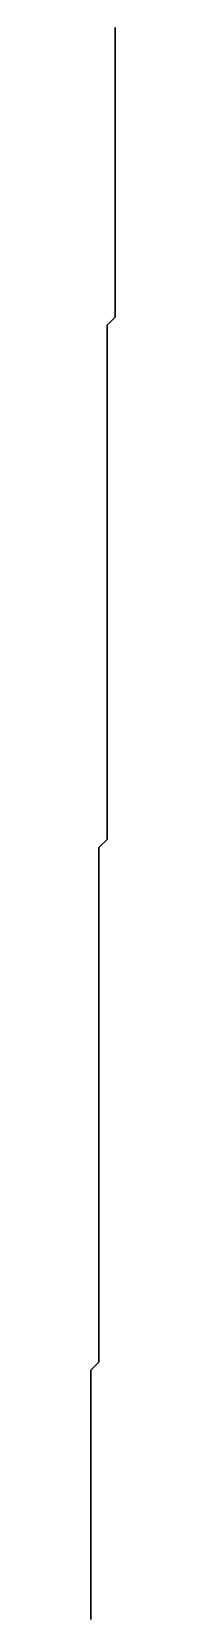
# Model space of a CAD drawing. Extents: x 69 to 217, y 14 to 408.
# Drawn here: x 131.75 to 132.12, y 358.56 to 383.19 of the extents above; entities that cross this region are included whole.
import ezdxf

# ---------------------------------------------------------------- set-up
doc = ezdxf.new("R2010")
doc.units = 0

msp = doc.modelspace()

# ---------------------------------------------------------------- linework, layer by layer
at = {"layer": 'contour_0'}
for p, q in [((132.125, 383.25), (132.125, 383.125)), ((132.125, 383.125), (132.125, 383.25)), ((132.125, 383.125), (132.125, 383)), ((132.125, 383), (132.125, 383.125)), ((132.125, 383), (132.125, 382.875)), ((132.125, 382.875), (132.125, 383)), ((132.125, 382.875), (132.125, 382.75)), ((132.125, 382.75), (132.125, 382.875)), ((132.125, 382.75), (132.125, 382.625)), ((132.125, 382.625), (132.125, 382.75)), ((132.125, 382.625), (132.125, 382.5)), ((132.125, 382.5), (132.125, 382.625)), ((132.125, 382.5), (132.125, 382.375)), ((132.125, 382.375), (132.125, 382.5)), ((132.125, 382.375), (132.125, 382.25)), ((132.125, 382.25), (132.125, 382.375)), ((132.125, 382.25), (132.125, 382.125)), ((132.125, 382.125), (132.125, 382.25)), ((132.125, 382.125), (132.125, 382)), ((132.125, 382), (132.125, 382.125)), ((132.125, 382), (132.125, 381.875)), ((132.125, 381.875), (132.125, 382)), ((132.125, 381.875), (132.125, 381.75)), ((132.125, 381.75), (132.125, 381.875)), ((132.125, 381.75), (132.125, 381.625)), ((132.125, 381.625), (132.125, 381.75)), ((132.125, 381.625), (132.125, 381.5)), ((132.125, 381.5), (132.125, 381.625)), ((132.125, 381.5), (132.125, 381.375)), ((132.125, 381.375), (132.125, 381.5)), ((132.125, 381.375), (132.125, 381.25)), ((132.125, 381.25), (132.125, 381.375)), ((132.125, 381.25), (132.125, 381.125)), ((132.125, 381.125), (132.125, 381.25)), ((132.125, 381.125), (132.125, 381)), ((132.125, 381), (132.125, 381.125)), ((132.125, 381), (132.125, 380.875)), ((132.125, 380.875), (132.125, 381)), ((132.125, 380.875), (132.125, 380.75)), ((132.125, 380.75), (132.125, 380.875)), ((132.125, 380.75), (132.125, 380.625)), ((132.125, 380.625), (132.125, 380.75)), ((132.125, 380.625), (132.125, 380.5)), ((132.125, 380.5), (132.125, 380.625)), ((132.125, 380.5), (132.125, 380.375)), ((132.125, 380.375), (132.125, 380.5)), ((132.125, 380.375), (132.125, 380.25)), ((132.125, 380.25), (132.125, 380.375)), ((132.125, 380.25), (132.125, 380.125)), ((132.125, 380.125), (132.125, 380.25)), ((132.125, 380.125), (132.125, 380)), ((132.125, 380), (132.125, 380.125)), ((132.125, 380), (132.125, 379.875)), ((132.125, 379.875), (132.125, 380)), ((132.125, 379.875), (132.125, 379.75)), ((132.125, 379.75), (132.125, 379.875)), ((132.125, 379.75), (132.125, 379.625)), ((132.125, 379.625), (132.125, 379.75)), ((132.125, 379.625), (132.125, 379.5)), ((132.125, 379.5), (132.125, 379.625)), ((132.125, 379.5), (132.125, 379.375)), ((132.125, 379.375), (132.125, 379.5)), ((132.125, 379.375), (132.125, 379.25)), ((132.125, 379.25), (132.125, 379.375)), ((132.125, 379.25), (132.125, 379.125)), ((132.125, 379.125), (132.125, 379.25)), ((132.125, 379.125), (132.125, 379)), ((132.125, 379), (132.125, 379.125)), ((132.125, 379), (132.125, 378.875)), ((132.125, 378.875), (132.125, 379)), ((132.125, 378.75), (132, 378.625)), ((132, 378.625), (132.125, 378.75)), ((132.125, 378.875), (132.125, 378.75)), ((132.125, 378.75), (132.125, 378.875)), ((132, 378.625), (132, 378.5)), ((132, 378.5), (132, 378.625)), ((132, 378.5), (132, 378.375)), ((132, 378.375), (132, 378.5)), ((132, 378.375), (132, 378.25)), ((132, 378.25), (132, 378.375)), ((132, 378.25), (132, 378.125)), ((132, 378.125), (132, 378.25)), ((132, 378.125), (132, 378)), ((132, 378), (132, 378.125)), ((132, 378), (132, 377.875)), ((132, 377.875), (132, 378)), ((132, 377.875), (132, 377.75)), ((132, 377.75), (132, 377.875)), ((132, 377.75), (132, 377.625)), ((132, 377.625), (132, 377.75)), ((132, 377.625), (132, 377.5)), ((132, 377.5), (132, 377.625)), ((132, 377.5), (132, 377.375)), ((132, 377.375), (132, 377.5)), ((132, 377.375), (132, 377.25)), ((132, 377.25), (132, 377.375)), ((132, 377.25), (132, 377.125)), ((132, 377.125), (132, 377.25)), ((132, 377.125), (132, 377)), ((132, 377), (132, 377.125)), ((132, 377), (132, 376.875)), ((132, 376.875), (132, 377)), ((132, 376.875), (132, 376.75)), ((132, 376.75), (132, 376.875)), ((132, 376.75), (132, 376.625)), ((132, 376.625), (132, 376.75)), ((132, 376.625), (132, 376.5)), ((132, 376.5), (132, 376.625)), ((132, 376.5), (132, 376.375)), ((132, 376.375), (132, 376.5)), ((132, 376.375), (132, 376.25)), ((132, 376.25), (132, 376.375)), ((132, 376.25), (132, 376.125)), ((132, 376.125), (132, 376.25)), ((132, 376.125), (132, 376)), ((132, 376), (132, 376.125)), ((132, 376), (132, 375.875)), ((132, 375.875), (132, 376)), ((132, 375.875), (132, 375.75)), ((132, 375.75), (132, 375.875)), ((132, 375.75), (132, 375.625)), ((132, 375.625), (132, 375.75)), ((132, 375.625), (132, 375.5)), ((132, 375.5), (132, 375.625)), ((132, 375.5), (132, 375.375)), ((132, 375.375), (132, 375.5)), ((132, 375.375), (132, 375.25)), ((132, 375.25), (132, 375.375)), ((132, 375.25), (132, 375.125)), ((132, 375.125), (132, 375.25)), ((132, 375.125), (132, 375)), ((132, 375), (132, 375.125)), ((132, 375), (132, 374.875)), ((132, 374.875), (132, 375)), ((132, 374.875), (132, 374.75)), ((132, 374.75), (132, 374.875)), ((132, 374.75), (132, 374.625)), ((132, 374.625), (132, 374.75)), ((132, 374.625), (132, 374.5)), ((132, 374.5), (132, 374.625)), ((132, 374.5), (132, 374.375)), ((132, 374.375), (132, 374.5)), ((132, 374.375), (132, 374.25)), ((132, 374.25), (132, 374.375)), ((132, 374.25), (132, 374.125)), ((132, 374.125), (132, 374.25)), ((132, 374.125), (132, 374)), ((132, 374), (132, 374.125)), ((132, 374), (132, 373.875)), ((132, 373.875), (132, 374)), ((132, 373.875), (132, 373.75)), ((132, 373.75), (132, 373.875)), ((132, 373.75), (132, 373.625)), ((132, 373.625), (132, 373.75)), ((132, 373.625), (132, 373.5)), ((132, 373.5), (132, 373.625)), ((132, 373.5), (132, 373.375)), ((132, 373.375), (132, 373.5)), ((132, 373.375), (132, 373.25)), ((132, 373.25), (132, 373.375)), ((132, 373.25), (132, 373.125)), ((132, 373.125), (132, 373.25)), ((132, 373.125), (132, 373)), ((132, 373), (132, 373.125)), ((132, 373), (132, 372.875)), ((132, 372.875), (132, 373)), ((132, 372.875), (132, 372.75)), ((132, 372.75), (132, 372.875)), ((132, 372.75), (132, 372.625)), ((132, 372.625), (132, 372.75)), ((132, 372.625), (132, 372.5)), ((132, 372.5), (132, 372.625)), ((132, 372.5), (132, 372.375)), ((132, 372.375), (132, 372.5)), ((132, 372.375), (132, 372.25)), ((132, 372.25), (132, 372.375)), ((132, 372.25), (132, 372.125)), ((132, 372.125), (132, 372.25)), ((132, 372.125), (132, 372)), ((132, 372), (132, 372.125)), ((132, 372), (132, 371.875)), ((132, 371.875), (132, 372)), ((132, 371.875), (132, 371.75)), ((132, 371.75), (132, 371.875)), ((132, 371.75), (132, 371.625)), ((132, 371.625), (132, 371.75)), ((132, 371.625), (132, 371.5)), ((132, 371.5), (132, 371.625)), ((132, 371.5), (132, 371.375)), ((132, 371.375), (132, 371.5)), ((132, 371.375), (132, 371.25)), ((132, 371.25), (132, 371.375)), ((132, 371.25), (132, 371.125)), ((132, 371.125), (132, 371.25)), ((132, 371.125), (132, 371)), ((132, 371), (132, 371.125)), ((132, 371), (132, 370.875)), ((132, 370.875), (132, 371)), ((132, 370.875), (132, 370.75)), ((132, 370.75), (132, 370.875)), ((132, 370.625), (131.875, 370.5)), ((131.875, 370.5), (132, 370.625)), ((132, 370.75), (132, 370.625)), ((132, 370.625), (132, 370.75)), ((131.875, 370.5), (131.875, 370.375)), ((131.875, 370.375), (131.875, 370.5)), ((131.875, 370.375), (131.875, 370.25)), ((131.875, 370.25), (131.875, 370.375)), ((131.875, 370.25), (131.875, 370.125)), ((131.875, 370.125), (131.875, 370.25)), ((131.875, 370.125), (131.875, 370)), ((131.875, 370), (131.875, 370.125)), ((131.875, 370), (131.875, 369.875)), ((131.875, 369.875), (131.875, 370)), ((131.875, 369.875), (131.875, 369.75)), ((131.875, 369.75), (131.875, 369.875)), ((131.875, 369.75), (131.875, 369.625)), ((131.875, 369.625), (131.875, 369.75)), ((131.875, 369.625), (131.875, 369.5)), ((131.875, 369.5), (131.875, 369.625)), ((131.875, 369.5), (131.875, 369.375)), ((131.875, 369.375), (131.875, 369.5)), ((131.875, 369.375), (131.875, 369.25)), ((131.875, 369.25), (131.875, 369.375)), ((131.875, 369.25), (131.875, 369.125)), ((131.875, 369.125), (131.875, 369.25)), ((131.875, 369.125), (131.875, 369)), ((131.875, 369), (131.875, 369.125)), ((131.875, 369), (131.875, 368.875)), ((131.875, 368.875), (131.875, 369)), ((131.875, 368.875), (131.875, 368.75)), ((131.875, 368.75), (131.875, 368.875)), ((131.875, 368.75), (131.875, 368.625)), ((131.875, 368.625), (131.875, 368.75)), ((131.875, 368.625), (131.875, 368.5)), ((131.875, 368.5), (131.875, 368.625)), ((131.875, 368.5), (131.875, 368.375)), ((131.875, 368.375), (131.875, 368.5)), ((131.875, 368.375), (131.875, 368.25)), ((131.875, 368.25), (131.875, 368.375)), ((131.875, 368.25), (131.875, 368.125)), ((131.875, 368.125), (131.875, 368.25)), ((131.875, 368.125), (131.875, 368)), ((131.875, 368), (131.875, 368.125)), ((131.875, 368), (131.875, 367.875)), ((131.875, 367.875), (131.875, 368)), ((131.875, 367.875), (131.875, 367.75)), ((131.875, 367.75), (131.875, 367.875)), ((131.875, 367.75), (131.875, 367.625)), ((131.875, 367.625), (131.875, 367.75)), ((131.875, 367.625), (131.875, 367.5)), ((131.875, 367.5), (131.875, 367.625)), ((131.875, 367.5), (131.875, 367.375)), ((131.875, 367.375), (131.875, 367.5)), ((131.875, 367.375), (131.875, 367.25)), ((131.875, 367.25), (131.875, 367.375)), ((131.875, 367.25), (131.875, 367.125)), ((131.875, 367.125), (131.875, 367.25)), ((131.875, 367.125), (131.875, 367)), ((131.875, 367), (131.875, 367.125)), ((131.875, 367), (131.875, 366.875)), ((131.875, 366.875), (131.875, 367)), ((131.875, 366.875), (131.875, 366.75)), ((131.875, 366.75), (131.875, 366.875)), ((131.875, 366.75), (131.875, 366.625)), ((131.875, 366.625), (131.875, 366.75)), ((131.875, 366.625), (131.875, 366.5)), ((131.875, 366.5), (131.875, 366.625)), ((131.875, 366.5), (131.875, 366.375)), ((131.875, 366.375), (131.875, 366.5)), ((131.875, 366.375), (131.875, 366.25)), ((131.875, 366.25), (131.875, 366.375)), ((131.875, 366.25), (131.875, 366.125)), ((131.875, 366.125), (131.875, 366.25)), ((131.875, 366.125), (131.875, 366)), ((131.875, 366), (131.875, 366.125)), ((131.875, 366), (131.875, 365.875)), ((131.875, 365.875), (131.875, 366)), ((131.875, 365.875), (131.875, 365.75)), ((131.875, 365.75), (131.875, 365.875)), ((131.875, 365.75), (131.875, 365.625)), ((131.875, 365.625), (131.875, 365.75)), ((131.875, 365.625), (131.875, 365.5)), ((131.875, 365.5), (131.875, 365.625)), ((131.875, 365.5), (131.875, 365.375)), ((131.875, 365.375), (131.875, 365.5)), ((131.875, 365.375), (131.875, 365.25)), ((131.875, 365.25), (131.875, 365.375)), ((131.875, 365.25), (131.875, 365.125)), ((131.875, 365.125), (131.875, 365.25)), ((131.875, 365.125), (131.875, 365)), ((131.875, 365), (131.875, 365.125)), ((131.875, 365), (131.875, 364.875)), ((131.875, 364.875), (131.875, 365)), ((131.875, 364.875), (131.875, 364.75)), ((131.875, 364.75), (131.875, 364.875)), ((131.875, 364.75), (131.875, 364.625)), ((131.875, 364.625), (131.875, 364.75)), ((131.875, 364.625), (131.875, 364.5)), ((131.875, 364.5), (131.875, 364.625)), ((131.875, 364.5), (131.875, 364.375)), ((131.875, 364.375), (131.875, 364.5)), ((131.875, 364.375), (131.875, 364.25)), ((131.875, 364.25), (131.875, 364.375)), ((131.875, 364.25), (131.875, 364.125)), ((131.875, 364.125), (131.875, 364.25)), ((131.875, 364.125), (131.875, 364)), ((131.875, 364), (131.875, 364.125)), ((131.875, 364), (131.875, 363.875)), ((131.875, 363.875), (131.875, 364)), ((131.875, 363.875), (131.875, 363.75)), ((131.875, 363.75), (131.875, 363.875)), ((131.875, 363.75), (131.875, 363.625)), ((131.875, 363.625), (131.875, 363.75)), ((131.875, 363.625), (131.875, 363.5)), ((131.875, 363.5), (131.875, 363.625)), ((131.875, 363.5), (131.875, 363.375)), ((131.875, 363.375), (131.875, 363.5)), ((131.875, 363.375), (131.875, 363.25)), ((131.875, 363.25), (131.875, 363.375)), ((131.875, 363.25), (131.875, 363.125)), ((131.875, 363.125), (131.875, 363.25)), ((131.875, 363.125), (131.875, 363)), ((131.875, 363), (131.875, 363.125)), ((131.875, 363), (131.875, 362.875)), ((131.875, 362.875), (131.875, 363)), ((131.875, 362.875), (131.875, 362.75)), ((131.875, 362.75), (131.875, 362.875)), ((131.875, 362.75), (131.875, 362.625)), ((131.875, 362.625), (131.875, 362.75)), ((131.875, 362.5), (131.75, 362.375)), ((131.75, 362.375), (131.875, 362.5)), ((131.875, 362.625), (131.875, 362.5)), ((131.875, 362.5), (131.875, 362.625)), ((131.75, 362.375), (131.75, 362.25)), ((131.75, 362.25), (131.75, 362.375)), ((131.75, 362.25), (131.75, 362.125)), ((131.75, 362.125), (131.75, 362.25)), ((131.75, 362.125), (131.75, 362)), ((131.75, 362), (131.75, 362.125)), ((131.75, 362), (131.75, 361.875)), ((131.75, 361.875), (131.75, 362)), ((131.75, 361.875), (131.75, 361.75)), ((131.75, 361.75), (131.75, 361.875)), ((131.75, 361.75), (131.75, 361.625)), ((131.75, 361.625), (131.75, 361.75)), ((131.75, 361.625), (131.75, 361.5)), ((131.75, 361.5), (131.75, 361.625)), ((131.75, 361.5), (131.75, 361.375)), ((131.75, 361.375), (131.75, 361.5)), ((131.75, 361.375), (131.75, 361.25)), ((131.75, 361.25), (131.75, 361.375)), ((131.75, 361.25), (131.75, 361.125)), ((131.75, 361.125), (131.75, 361.25)), ((131.75, 361.125), (131.75, 361)), ((131.75, 361), (131.75, 361.125)), ((131.75, 361), (131.75, 360.875)), ((131.75, 360.875), (131.75, 361)), ((131.75, 360.875), (131.75, 360.75)), ((131.75, 360.75), (131.75, 360.875)), ((131.75, 360.75), (131.75, 360.625)), ((131.75, 360.625), (131.75, 360.75)), ((131.75, 360.625), (131.75, 360.5)), ((131.75, 360.5), (131.75, 360.625)), ((131.75, 360.5), (131.75, 360.375)), ((131.75, 360.375), (131.75, 360.5)), ((131.75, 360.375), (131.75, 360.25)), ((131.75, 360.25), (131.75, 360.375)), ((131.75, 360.25), (131.75, 360.125)), ((131.75, 360.125), (131.75, 360.25)), ((131.75, 360.125), (131.75, 360)), ((131.75, 360), (131.75, 360.125)), ((131.75, 360), (131.75, 359.875)), ((131.75, 359.875), (131.75, 360)), ((131.75, 359.875), (131.75, 359.75)), ((131.75, 359.75), (131.75, 359.875)), ((131.75, 359.75), (131.75, 359.625)), ((131.75, 359.625), (131.75, 359.75)), ((131.75, 359.625), (131.75, 359.5)), ((131.75, 359.5), (131.75, 359.625)), ((131.75, 359.5), (131.75, 359.375)), ((131.75, 359.375), (131.75, 359.5)), ((131.75, 359.375), (131.75, 359.25)), ((131.75, 359.25), (131.75, 359.375)), ((131.75, 359.25), (131.75, 359.125)), ((131.75, 359.125), (131.75, 359.25)), ((131.75, 359.125), (131.75, 359)), ((131.75, 359), (131.75, 359.125)), ((131.75, 359), (131.75, 358.875)), ((131.75, 358.875), (131.75, 359)), ((131.75, 358.875), (131.75, 358.75)), ((131.75, 358.75), (131.75, 358.875)), ((131.75, 358.75), (131.75, 358.625)), ((131.75, 358.625), (131.75, 358.75)), ((131.75, 358.625), (131.75, 358.5)), ((131.75, 358.5), (131.75, 358.625))]:
    msp.add_line(p, q, dxfattribs=at)

doc.saveas('drawing.dxf')
